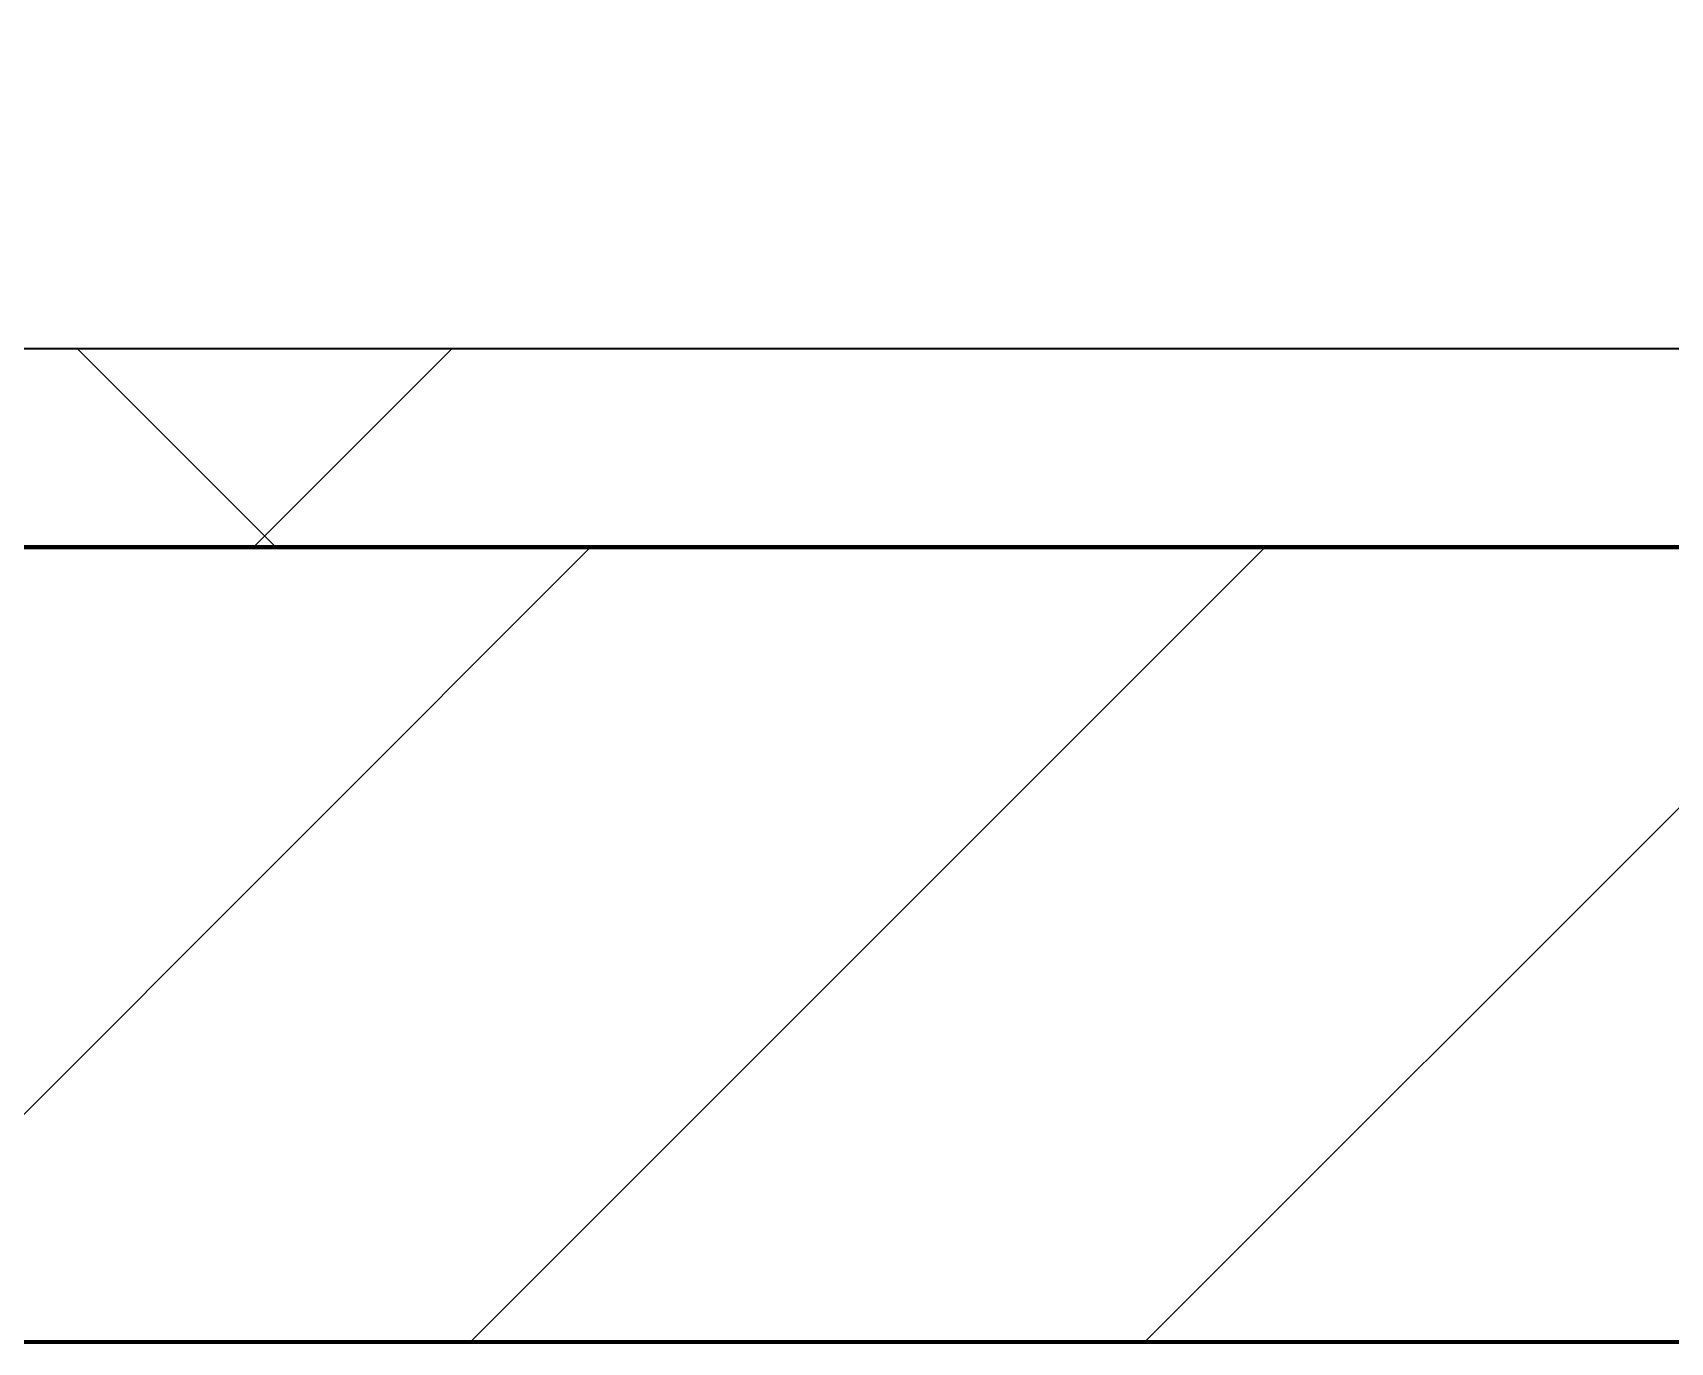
# Model space of a CAD drawing. Header units: millimetres. Extents: x -794334 to -714814, y -17806 to 22403.
# Drawn here: x -731489.4 to -731077.3, y -4021 to -3691.6 of the extents above; entities that cross this region are included whole.
import ezdxf
from ezdxf.xclip import XClip

# ---------------------------------------------------------------- set-up
doc = ezdxf.new("R2010")
doc.units = ezdxf.units.MM
doc.header["$XCLIPFRAME"] = 0
for name, color, linetype, lineweight in [('A-GLAZ-CURT', 2, 'Continuous', 9), ('A-WALL', 5, 'Continuous', 35), ('A-WALL-FNSH', 2, 'Continuous', 35), ('A-WALL-PATT', 1, 'Continuous', 35), ('WALL-E', 2, 'Continuous', 35)]:
    doc.layers.add(name, color=color, linetype=linetype, lineweight=lineweight)
doc.layers.add('A11_ALU.SOLID SHEET', color=2, linetype='Continuous')

# ---------------------------------------------------------------- blocks, each defined once
blk = doc.blocks.new('PPLS-PP19_Custom Tile Pattern - Custom Tile Pattern-V196-4252-01 ENLARGED CONCOURSE LEVEL - REFLECTED CEILING PLAN - SHEET 3')
at = {"layer": 'A-GLAZ-CURT'}
for p, q in [((-300, 0), (300, 0)), ((300, 0), (-300, 0)), ((195.99, 0), (213.31, 0)), ((213.31, 0), (195.99, 0)), ((230.06, 0), (300, 0)), ((-300, -50), (300, -50)), ((300, -50), (-300, -50))]:
    blk.add_line(p, q, dxfattribs=at)
for points, knots in [([(-126.5, 0), (-122.44, 0), (-108.71, 0), (-86.68, 0), (-63.44, 0), (-54.4, 0), (-48.53, 0), (-30.79, 0), (-18.03, 0), (8.61, 0), (15.02, 0), (22.91, 0), (31, 0), (38.24, 0), (44.7, 0), (47.53, 0)], [-5231.017328, -5231.017328, -5231.017328, -5231.017328, -4994.692869, -4542.524482, -4008.285538, -3689.699207, -3546.54457, -3315.260113, -2864.387349, -2439.246196, -2084.094819, -1956.422387, -1818.904206, -1645.594513, -1494.576379, -1494.576379, -1494.576379, -1494.576379]), ([(-115.82, 0), (-114.96, 0), (-110.41, 0), (-96.78, 0), (-71.33, 0), (-42.53, 0), (-12.78, 0), (4.23, 0), (9.64, 0), (10.14, 0), (10.18, 0)], [-5724.064692, -5724.064692, -5724.064692, -5724.064692, -5430.283136, -5103.229623, -4799.173296, -4065.652676, -3589.737505, -3285.047089, -3066.359526, -3044.715262, -3044.715262, -3044.715262, -3044.715262]), ([(31.18, 0), (25.97, 0), (11.99, 0), (-16.92, 0), (-47.42, 0), (-65.77, 0), (-66.37, 0), (-66.38, 0)], [-4496.803627, -4496.803627, -4496.803627, -4496.803627, -4222.080604, -3745.412743, -2981.410125, -2542.574734, -2498.224237, -2498.224237, -2498.224237, -2498.224237]), ([(76.63, 0), (74.8, 0), (67.65, 0), (53.52, 0), (37, 0), (24.07, 0), (12.82, 0), (-2.9, 0), (-20.62, 0), (-32.81, 0), (-44.85, 0), (-51.43, 0), (-51.79, 0)], [-3095.572228, -3095.572228, -3095.572228, -3095.572228, -2950.589685, -2634.532728, -2313.748533, -2106.613311, -1925.670641, -1617.263037, -1290.787923, -1039.307308, -819.71621, -644.910881, -644.910881, -644.910881, -644.910881]), ([(30.82, 0), (29.27, 0), (20.14, 0), (3.54, 0), (-16.58, 0), (-34.76, 0), (-36.04, 0)], [-10462.034656, -10462.034656, -10462.034656, -10462.034656, -10363.088938, -9884.23066, -9424.652049, -9182.880979, -9182.880979, -9182.880979, -9182.880979]), ([(70.61, 0), (66.16, 0), (55.8, 0), (39.61, 0), (24.74, 0), (2.64, 0), (-17.84, 0), (-30.57, 0), (-31.82, 0), (-32, 0)], [-4647.237329, -4647.237329, -4647.237329, -4647.237329, -4326.416877, -4098.545751, -3766.694881, -3333.063701, -2994.501669, -2698.150104, -2614.070998, -2614.070998, -2614.070998, -2614.070998]), ([(-30.52, 0), (-27.11, 0), (-17.83, 0), (5.99, 0), (22.06, 0), (37.44, 0), (43.7, 0), (47.96, 0), (48.54, 0)], [-2323.618664, -2323.618664, -2323.618664, -2323.618664, -2142.497158, -1716.209403, -1206.526904, -1089.329421, -901.315459, -871.356999, -871.356999, -871.356999, -871.356999]), ([(-28.57, 0), (-26.93, 0), (-20.29, 0), (-11.45, 0), (2.08, 0), (13.15, 0), (21.24, 0), (24.62, 0), (24.72, 0), (24.72, 0)], [-5361.429781, -5361.429781, -5361.429781, -5361.429781, -5261.36855, -5050.479954, -4785.90057, -4596.498881, -4445.288762, -4384.376941, -4376.041937, -4376.041937, -4376.041937, -4376.041937]), ([(-22.56, 0), (-20.27, 0), (-17.03, 0), (-11.36, 0), (-7.66, 0), (-6.6, 0), (-6.44, 0)], [-56468.192263, -56468.192263, -56468.192263, -56468.192263, -56344.022017, -56303.229861, -56166.290093, -56124.392176, -56124.392176, -56124.392176, -56124.392176]), ([(-19.13, 0), (-11.5, 0), (9.97, 0), (43.36, 0), (70.92, 0), (82.12, 0), (83.66, 0)], [-5804.197927, -5804.197927, -5804.197927, -5804.197927, -5340.621928, -4573.028122, -4094.177415, -3869.465285, -3869.465285, -3869.465285, -3869.465285]), ([(8.33, 0), (8.19, 0), (7.18, 0), (0.32, 0), (-10.56, 0), (-17.77, 0), (-18.19, 0)], [-3574.286521, -3574.286521, -3574.286521, -3574.286521, -3526.962355, -3285.499107, -2903.012179, -2879.286364, -2879.286364, -2879.286364, -2879.286364]), ([(9.32, 0), (9.08, 0), (7.65, 0), (2.57, 0), (-8.54, 0), (-15.08, 0), (-18.17, 0)], [-2922.926651, -2922.926651, -2922.926651, -2922.926651, -2882.788014, -2720.818881, -2518.50168, -2313.983599, -2313.983599, -2313.983599, -2313.983599]), ([(-15.19, 0), (-13.07, 0), (7.48, 0), (31.48, 0), (46.4, 0), (48.68, 0)], [-461.142613, -461.142613, -461.142613, -461.142613, -429.606584, -390.253598, -383.16998, -383.16998, -383.16998, -383.16998]), ([(-6.54, 0), (-6.73, 0), (-7.2, 0), (-7.6, 0), (-7.79, 0)], [-56009.792147, -56009.792147, -56009.792147, -56009.792147, -55949.290093, -55895.192118, -55895.192118, -55895.192118, -55895.192118]), ([(-2.63, 0), (-2.47, 0), (-1.22, 0), (4.92, 0), (15.97, 0), (22.54, 0), (24.49, 0)], [-226.825321, -226.825321, -226.825321, -226.825321, -220.269177, -206.416616, -198.214427, -187.717507, -187.717507, -187.717507, -187.717507]), ([(48.61, 0), (44.31, 0), (33.15, 0), (12, 0), (3.08, 0), (-1.67, 0), (-2.25, 0)], [-320.684075, -320.684075, -320.684075, -320.684075, -307.516438, -285.83788, -246.234814, -234.646884, -234.646884, -234.646884, -234.646884]), ([(24.69, 0), (24.54, 0), (20.99, 0), (15.48, 0), (10.8, 0), (9.63, 0)], [-4368.572414, -4368.572414, -4368.572414, -4368.572414, -4306.476363, -4080.000647, -3772.857994, -3772.857994, -3772.857994, -3772.857994]), ([(18.16, 0), (19.15, 0), (24.25, 0), (25.66, 0), (26.12, 0)], [-5700.113719, -5700.113719, -5700.113719, -5700.113719, -5554.232259, -5302.431367, -5302.431367, -5302.431367, -5302.431367]), ([(47.71, 0), (45.87, 0), (40.95, 0), (29.53, 0), (20.67, 0), (18.85, 0), (18.16, 0)], [-6433.096879, -6433.096879, -6433.096879, -6433.096879, -6314.283804, -6135.05769, -5972.647715, -5832.674503, -5832.674503, -5832.674503, -5832.674503]), ([(27.44, 0), (27.9, 0), (29.54, 0), (38.07, 0), (53.39, 0), (71.67, 0), (84.83, 0), (86.01, 0), (92.51, 0), (94.33, 0)], [-5037.309798, -5037.309798, -5037.309798, -5037.309798, -4887.603822, -4705.298446, -4353.683244, -3960.84581, -3759.045785, -3336.541051, -2783.776468, -2783.776468, -2783.776468, -2783.776468]), ([(27.89, 0), (29.09, 0), (33.4, 0), (48.37, 0), (71.92, 0), (97.37, 0), (110.89, 0), (116.09, 0)], [-147.777612, -147.777612, -147.777612, -147.777612, -135.792042, -118.513713, -97.899267, -63.759246, -47.927874, -47.927874, -47.927874, -47.927874]), ([(53.18, 0), (53.06, 0), (52.22, 0), (44.99, 0), (36.46, 0), (30.82, 0)], [-622.740158, -622.740158, -622.740158, -622.740158, -566.066452, -360.610861, 0, 0, 0, 0]), ([(136.44, 0), (121.66, 0), (86.93, 0), (51.16, 0), (31.18, 0)], [-106.750556, -106.750556, -106.750556, -106.750556, -59.610984, 0, 0, 0, 0]), ([(48.56, 0), (48.07, 0), (45.11, 0), (41.18, 0), (36.02, 0), (35.54, 0), (35.54, 0)], [-335.525764, -335.525764, -335.525764, -335.525764, -334.000314, -326.15566, -319.318397, -317.489778, -317.489778, -317.489778, -317.489778]), ([(36.29, 0), (37.77, 0), (48.82, 0), (64.79, 0), (95.91, 0), (124.45, 0), (132.42, 0), (134.6, 0)], [-314.598523, -314.598523, -314.598523, -314.598523, -305.899624, -287.17622, -249.500363, -194.761443, -152.241002, -152.241002, -152.241002, -152.241002]), ([(103.09, 0), (101.08, 0), (86.31, 0), (67.82, 0), (51.76, 0), (48.68, 0)], [-375.435014, -375.435014, -375.435014, -375.435014, -369.147452, -330.153101, -320.756387, -320.756387, -320.756387, -320.756387]), ([(48.69, 0), (50.95, 0), (58.22, 0), (64.47, 0), (72.74, 0), (75.22, 0), (76.03, 0), (76.21, 0)], [-868.817068, -868.817068, -868.817068, -868.817068, -753.071572, -495.328968, -421.953223, -334.951786, -290.452333, -290.452333, -290.452333, -290.452333]), ([(114.39, 0), (114.2, 0), (112.08, 0), (105.42, 0), (92.38, 0), (85.59, 0), (74.4, 0), (62.26, 0), (54.25, 0), (50.11, 0), (48.7, 0)], [-8148.58938, -8148.58938, -8148.58938, -8148.58938, -8105.191388, -7723.759874, -7531.75727, -7135.649961, -6924.452779, -6738.82075, -6548.303034, -6454.82686, -6454.82686, -6454.82686, -6454.82686]), ([(48.78, 0), (49.31, 0), (53.69, 0), (58.74, 0), (61.34, 0), (61.45, 0)], [-1472.131163, -1472.131163, -1472.131163, -1472.131163, -1443.202566, -1228.752106, -1120.932285, -1120.932285, -1120.932285, -1120.932285]), ([(48.88, 0), (60.72, 0), (91.05, 0), (120.63, 0), (138.28, 0), (138.53, 0)], [-382.965103, -382.965103, -382.965103, -382.965103, -346.313304, -291.370682, -290.5735, -290.5735, -290.5735, -290.5735]), ([(116.56, 0), (112.88, 0), (98.34, 0), (76.86, 0), (58.59, 0), (51.27, 0), (49.76, 0)], [-417.836481, -417.836481, -417.836481, -417.836481, -401.860199, -357.622665, -341.267687, -336.738185, -336.738185, -336.738185, -336.738185]), ([(61.47, 0), (61.47, 0), (61.21, 0), (54.61, 0), (53.71, 0), (53.56, 0)], [-1113.311073, -1113.311073, -1113.311073, -1113.311073, -1096.402191, -891.204116, -747.28819, -747.28819, -747.28819, -747.28819]), ([(76.22, 0), (75.58, 0), (73.64, 0), (71.05, 0), (70.61, 0)], [-193.634889, -193.634889, -193.634889, -193.634889, -31.537676, 0, 0, 0, 0]), ([(94.4, 0), (94.4, 0), (94.64, 0), (99.11, 0), (108.97, 0), (120.79, 0), (139.94, 0), (163.31, 0), (185.23, 0), (193.62, 0), (194.69, 0), (194.79, 0)], [-2348.345796, -2348.345796, -2348.345796, -2348.345796, -2310.419338, -2233.599744, -2052.234781, -1843.028543, -1530.39897, -1095.004608, -529.74427, -295.064701, -265.121568, -265.121568, -265.121568, -265.121568]), ([(116.49, 0), (115.69, 0), (113.6, 0), (111.98, 0), (105.66, 0), (105.23, 0), (105.23, 0)], [-9316.581647, -9316.581647, -9316.581647, -9316.581647, -9220.200448, -9012.77275, -8966.157302, -8929.495943, -8929.495943, -8929.495943, -8929.495943]), ([(105.26, 0), (105.52, 0), (111.01, 0), (112.65, 0), (113.59, 0)], [-8920.561005, -8920.561005, -8920.561005, -8920.561005, -8814.835624, -8577.462505, -8577.462505, -8577.462505, -8577.462505]), ([(116.54, 0), (119.33, 0), (123.53, 0), (128.63, 0), (128.95, 0)], [-47.467648, -47.467648, -47.467648, -47.467648, -39.050993, -35.895543, -35.895543, -35.895543, -35.895543]), ([(168.37, 0), (167.68, 0), (162.47, 0), (148.77, 0), (125.98, 0), (116.62, 0)], [-543.375029, -543.375029, -543.375029, -543.375029, -530.793311, -458.593899, -417.916945, -417.916945, -417.916945, -417.916945]), ([(129.02, 0), (129.02, 0), (124.41, 0), (122.4, 0), (118.83, 0), (117.09, 0)], [-35.386604, -35.386604, -35.386604, -35.386604, -31.430235, -22.807238, -15.975958, -15.975958, -15.975958, -15.975958]), ([(157.9, 0), (156.77, 0), (151.67, 0), (143.29, 0), (134.04, 0), (126.24, 0), (120.76, 0), (118.33, 0), (117.36, 0)], [-10292.955006, -10292.955006, -10292.955006, -10292.955006, -10098.273015, -9847.788484, -9677.714971, -9567.007022, -9453.21225, -9349.434131, -9349.434131, -9349.434131, -9349.434131]), ([(128.58, 0), (128.8, 0), (130.16, 0), (139.26, 0), (152.67, 0), (161.24, 0), (162.19, 0), (162.75, 0)], [-633.326174, -633.326174, -633.326174, -633.326174, -627.736123, -618.981161, -602.094757, -592.980799, -581.414464, -581.414464, -581.414464, -581.414464]), ([(137.1, 0), (136, 0), (133.64, 0), (129.87, 0), (129.11, 0)], [-670.405967, -670.405967, -670.405967, -670.405967, -651.020627, -640.742133, -640.742133, -640.742133, -640.742133]), ([(184.06, 0), (182.69, 0), (178.12, 0), (171, 0), (161.95, 0), (161.28, 0), (158.35, 0), (157.85, 0), (157.77, 0)], [-11236.475882, -11236.475882, -11236.475882, -11236.475882, -11105.624034, -10839.086983, -10768.332124, -10666.779182, -10580.760289, -10550.278881, -10550.278881, -10550.278881, -10550.278881]), ([(183.63, 0), (178.75, 0), (170.12, 0), (159.34, 0), (158.33, 0), (158.3, 0)], [-161.900483, -161.900483, -161.900483, -161.900483, -143.776725, -129.632772, -123.352749, -123.352749, -123.352749, -123.352749]), ([(159.07, 0), (159.13, 0), (160.84, 0), (165.21, 0), (174.15, 0), (185.98, 0), (208.82, 0), (219.42, 0), (230.06, 0)], [-115.643202, -115.643202, -115.643202, -115.643202, -114.681583, -87.660824, -65.295536, -41.623857, -24.459831, 0, 0, 0, 0]), ([(162.75, 0), (165.4, 0), (170.91, 0), (172.61, 0), (172.61, 0)], [-111.264224, -111.264224, -111.264224, -111.264224, -56.742688, -19.085662, -19.085662, -19.085662, -19.085662]), ([(247.1, 0), (246.76, 0), (245.04, 0), (238.34, 0), (226.56, 0), (221.1, 0), (200.27, 0), (182.99, 0), (174.27, 0), (169.67, 0), (168.99, 0)], [-9649.085549, -9649.085549, -9649.085549, -9649.085549, -9581.591397, -9406.094246, -9221.510254, -9016.44624, -8717.832359, -8253.978395, -8152.463617, -8069.855175, -8069.855175, -8069.855175, -8069.855175]), ([(215.22, 0), (214.62, 0), (210.55, 0), (203.98, 0), (187.54, 0), (175.3, 0), (169.49, 0)], [-203.825446, -203.825446, -203.825446, -203.825446, -198.527383, -184.406837, -162.427601, -142.916156, -142.916156, -142.916156, -142.916156]), ([(172.07, 0), (177.66, 0), (187.87, 0), (201.08, 0), (207.47, 0), (213.96, 0), (215.11, 0)], [-255.364076, -255.364076, -255.364076, -255.364076, -237.955587, -223.92608, -215.862851, -208.75215, -208.75215, -208.75215, -208.75215]), ([(300, 0), (286.53, 0), (254.22, 0), (213.47, 0), (191.2, 0), (184.43, 0)], [-285.253232, -285.253232, -285.253232, -285.253232, -244.693688, -187.987675, -162.892054, -162.892054, -162.892054, -162.892054]), ([(193.8, 0), (193.33, 0), (190.94, 0), (187.71, 0), (184.46, 0)], [-11665.349007, -11665.349007, -11665.349007, -11665.349007, -11565.880756, -11249.209563, -11249.209563, -11249.209563, -11249.209563]), ([(185.01, 0), (187, 0), (194.87, 0), (201.73, 0), (208.81, 0), (213.9, 0), (241.96, 0), (266.73, 0), (281.71, 0), (291.71, 0), (296.52, 0), (297.86, 0), (298.09, 0)], [-7839.792604, -7839.792604, -7839.792604, -7839.792604, -7784.112253, -7606.717214, -7289.299508, -7042.621073, -6582.165592, -6068.460911, -5766.029927, -5566.724884, -5280.360606, -5199.253518, -5199.253518, -5199.253518, -5199.253518]), ([(300, 0), (288.22, 0), (262, 0), (230.43, 0), (219.94, 0), (219.02, 0)], [-12528.858583, -12528.858583, -12528.858583, -12528.858583, -11905.454923, -11162.864862, -10856.732305, -10856.732305, -10856.732305, -10856.732305]), ([(219.9, 0), (220.86, 0), (227.84, 0), (242.06, 0), (246.54, 0), (246.96, 0)], [-10670.940496, -10670.940496, -10670.940496, -10670.940496, -10511.382485, -9925.173265, -9834.877357, -9834.877357, -9834.877357, -9834.877357]), ([(284.76, 0), (284.76, 0), (285.09, 0), (287.47, 0), (293.59, 0), (297.76, 0), (300, 0)], [-4110.630118, -4110.630118, -4110.630118, -4110.630118, -4053.389046, -3959.664717, -3862.421465, -3746.95702, -3746.95702, -3746.95702, -3746.95702]), ([(297.38, 0), (295.84, 0), (291.62, 0), (285.38, 0), (284.87, 0)], [-4803.172655, -4803.172655, -4803.172655, -4803.172655, -4358.271401, -4143.037883, -4143.037883, -4143.037883, -4143.037883])]:
    blk.add_open_spline(points, degree=3, knots=knots, dxfattribs=at)
for points in [[(24.49, 0), (25.23, 0), (25.72, 0), (26.04, 0)], [(80.35, 0), (79.57, 0), (78.27, 0), (76.63, 0)], [(84.06, 0), (83.48, 0), (82.41, 0), (81.72, 0)], [(116.58, 0), (112.63, 0), (107.98, 0), (103.09, 0)], [(168.74, 0), (168.74, 0), (169.81, 0), (171.51, 0)], [(171.51, 0), (174.86, 0), (179.86, 0), (184.41, 0)], [(195.11, 0), (194.91, 0), (194.44, 0), (193.8, 0)]]:
    blk.add_open_spline(points, degree=3, dxfattribs=at)
blk = doc.blocks.new('PPLS-PP19_Custom Tile Pattern - Custom Tile Pattern-V197-4252-01 ENLARGED CONCOURSE LEVEL - REFLECTED CEILING PLAN - SHEET 3')
at = {"layer": 'A-GLAZ-CURT'}
for p, q in [((-300, 0), (300, 0)), ((300, 0), (-300, 0)), ((-293.07, 0), (-279.79, 0)), ((-279.79, 0), (-293.07, 0)), ((-279.41, 0), (-275.75, 0)), ((-275.75, 0), (-279.41, 0)), ((-222.32, 0), (-211.92, 0)), ((-211.92, 0), (-222.32, 0)), ((-211.07, 0), (-205, 0)), ((-205, 0), (-211.07, 0)), ((-300, -50), (300, -50)), ((300, -50), (-300, -50))]:
    blk.add_line(p, q, dxfattribs=at)
at = {"layer": 'A-GLAZ-CURT', "flags": 128}
for points in [[(-300, 0), (-291.56, 0), (-283.3, 0), (-275.2, 0), (-267.26, 0), (-259.45, 0), (-251.77, 0), (-244.2, 0), (-236.74, 0), (-229.36, 0), (-222.06, 0), (-214.83, 0), (-207.71, 0), (-200.76, 0), (-194.02, 0)], [(-196.37, 0), (-202.58, 0), (-209.04, 0), (-215.73, 0), (-222.63, 0), (-229.72, 0), (-236.97, 0), (-244.39, 0), (-251.96, 0), (-259.67, 0), (-267.51, 0), (-275.48, 0), (-283.55, 0), (-291.73, 0), (-300, 0)]]:
    blk.add_lwpolyline(points, dxfattribs=at)
at = {"layer": 'A-GLAZ-CURT'}
for points, knots in [([(-300, 0), (-284.65, 0), (-236.57, 0), (-185.78, 0), (-153.71, 0), (-144.05, 0)], [-5323.127839, -5323.127839, -5323.127839, -5323.127839, -4502.809032, -2700.551212, -1780.7846, -1780.7846, -1780.7846, -1780.7846]), ([(-211.93, 0), (-212.68, 0), (-234.34, 0), (-262.56, 0), (-294.48, 0), (-300, 0)], [-15182.167543, -15182.167543, -15182.167543, -15182.167543, -15131.813646, -13729.592194, -13439.944408, -13439.944408, -13439.944408, -13439.944408]), ([(-144.92, 0), (-147.67, 0), (-147.69, 0), (-158.72, 0), (-174.02, 0), (-185.59, 0), (-209.77, 0), (-232.01, 0), (-255.22, 0), (-262.59, 0), (-264.9, 0), (-265.4, 0)], [-2919.378265, -2919.378265, -2919.378265, -2919.378265, -2477.344047, -2237.412286, -2029.680487, -1755.085331, -1400.429864, -858.079193, -543.655514, -208.940337, 0, 0, 0, 0]), ([(-258.6, 0), (-257.91, 0), (-254.26, 0), (-241.25, 0), (-226.11, 0), (-216.2, 0), (-212.94, 0)], [-5722.54675, -5722.54675, -5722.54675, -5722.54675, -5657.471696, -5413.335975, -5017.494783, -4839.200608, -4839.200608, -4839.200608, -4839.200608]), ([(-144.01, 0), (-145.19, 0), (-150.12, 0), (-162.01, 0), (-177.91, 0), (-199.46, 0), (-216.65, 0), (-231.26, 0), (-233.46, 0), (-234, 0)], [-2377.006111, -2377.006111, -2377.006111, -2377.006111, -2308.929706, -2113.765672, -1763.376603, -1422.553702, -978.033455, -846.069444, -682.911962, -682.911962, -682.911962, -682.911962]), ([(-233.49, 0), (-233.44, 0), (-232.38, 0), (-230.74, 0), (-225.3, 0), (-223.63, 0)], [-455.274641, -455.274641, -455.274641, -455.274641, -440.605512, -119.536984, 0, 0, 0, 0]), ([(-223.63, 0), (-219.39, 0), (-206.17, 0), (-188.58, 0), (-169.02, 0), (-152.12, 0), (-136.84, 0), (-127.33, 0), (-124.19, 0), (-123.43, 0), (-123.28, 0)], [-5463.295695, -5463.295695, -5463.295695, -5463.295695, -5161.076232, -4739.070012, -4465.409639, -4149.119819, -3839.893365, -3647.167523, -3488.92562, -3439.852845, -3439.852845, -3439.852845, -3439.852845]), ([(-76.21, 0), (-78.2, 0), (-93.34, 0), (-133.57, 0), (-182.85, 0), (-211.88, 0)], [-19251.256298, -19251.256298, -19251.256298, -19251.256298, -18935.241197, -17136.203329, -15183.337975, -15183.337975, -15183.337975, -15183.337975]), ([(-210.81, 0), (-208.3, 0), (-199.64, 0), (-185.8, 0), (-171.77, 0), (-158.7, 0), (-157.22, 0)], [-4800.794254, -4800.794254, -4800.794254, -4800.794254, -4666.091899, -4349.945572, -4000.813434, -3840.635403, -3840.635403, -3840.635403, -3840.635403])]:
    blk.add_open_spline(points, degree=3, knots=knots, dxfattribs=at)
blk = doc.blocks.new('*U1029')
at = {"layer": 'A-GLAZ-CURT'}
for name, p in [('PPLS-PP19_Custom Tile Pattern - Custom Tile Pattern-V196-4252-01 ENLARGED CONCOURSE LEVEL - REFLECTED CEILING PLAN - SHEET 3', (47402.37, -7350)), ('PPLS-PP19_Custom Tile Pattern - Custom Tile Pattern-V197-4252-01 ENLARGED CONCOURSE LEVEL - REFLECTED CEILING PLAN - SHEET 3', (48002.37, -7350))]:
    blk.add_blockref(name, p, dxfattribs=at)
blk = doc.blocks.new('*U1630')
blk.add_lwpolyline([(22690, -750), (19166.45, -750), (19116.45, -700), (18966.44, -550), (-101025.39, -550), (-101025.39, -6704.96), (-96300, -6704.96), (-96300, -7350), (-94497.63, -7350), (17250, -7350), (17250, -6849.96), (18300, -6849.96), (22690, -6849.96)], close=True)

msp = doc.modelspace()

# ---------------------------------------------------------------- block references
at = {"layer": 'A11_ALU.SOLID SHEET'}
ref = msp.add_blockref('*U1630', (-744681.24, 3579.02), dxfattribs=at)
XClip(ref).set_block_clipping_path([(-45802.4668593339, -9620.0029952967), (23702.8690583039, 10334.9999958097)])

# ---------------------------------------------------------------- next in the draw order: hatches: boundary and pattern name
at = {"layer": 'A-WALL-PATT', "lineweight": 9}
h = msp.add_hatch(dxfattribs=at)
h.set_pattern_fill('FP_5', color=256, style=0, pattern_type=2)
h.set_pattern_definition([(45, (0, 0), (-212.13203, 212.13203), []), (135, (0, 0), (-212.13203, -212.13203), [])])
h.paths.add_polyline_path([(-727630.24, -3820.98), (-727382.37, -3820.98), (-727382.37, -3770.98), (-790483.7, -3770.98), (-790483.7, -3820.98), (-727766, -3820.98)])
h = msp.add_hatch(dxfattribs=at)
h.set_pattern_fill('FP_2', color=256, style=0, pattern_type=2)
h.set_pattern_definition([(45, (0, 0), (-84.852814, 84.852814), [])])
h.paths.add_polyline_path([(-727382.37, -4020.98), (-727382.37, -3820.98), (-790483.7, -3820.98), (-790483.7, -4020.98), (-727494.49, -4020.98)])

# ---------------------------------------------------------------- next in the draw order: linework, layer by layer
at = {"layer": 'A-WALL', "color": 7, "lineweight": 70}
for p, q in [((-733580, -3820.98), (-731180, -3820.98)), ((-731180, -3820.98), (-733580, -3820.98)), ((-731180, -3820.98), (-729980, -3820.98)), ((-729980, -3820.98), (-731180, -3820.98)), ((-731180, -4020.98), (-733580, -4020.98)), ((-729980, -4020.98), (-731180, -4020.98))]:
    msp.add_line(p, q, dxfattribs=at)
at = {"layer": 'A-WALL-FNSH', "color": 250}
for p, q in [((-733580, -3770.98), (-731180, -3770.98)), ((-731180, -3770.98), (-729980, -3770.98))]:
    msp.add_line(p, q, dxfattribs=at)
at = {"layer": 'WALL-E'}
for p, q in [((-727382.37, -4020.98), (-790483.7, -4020.98)), ((-790483.7, -4020.98), (-727382.37, -4020.98))]:
    msp.add_line(p, q, dxfattribs=at)

# ---------------------------------------------------------------- next in the draw order: block references
msp.add_blockref('*U1029', (-778882.37, 3579.02))

doc.saveas('drawing.dxf')
